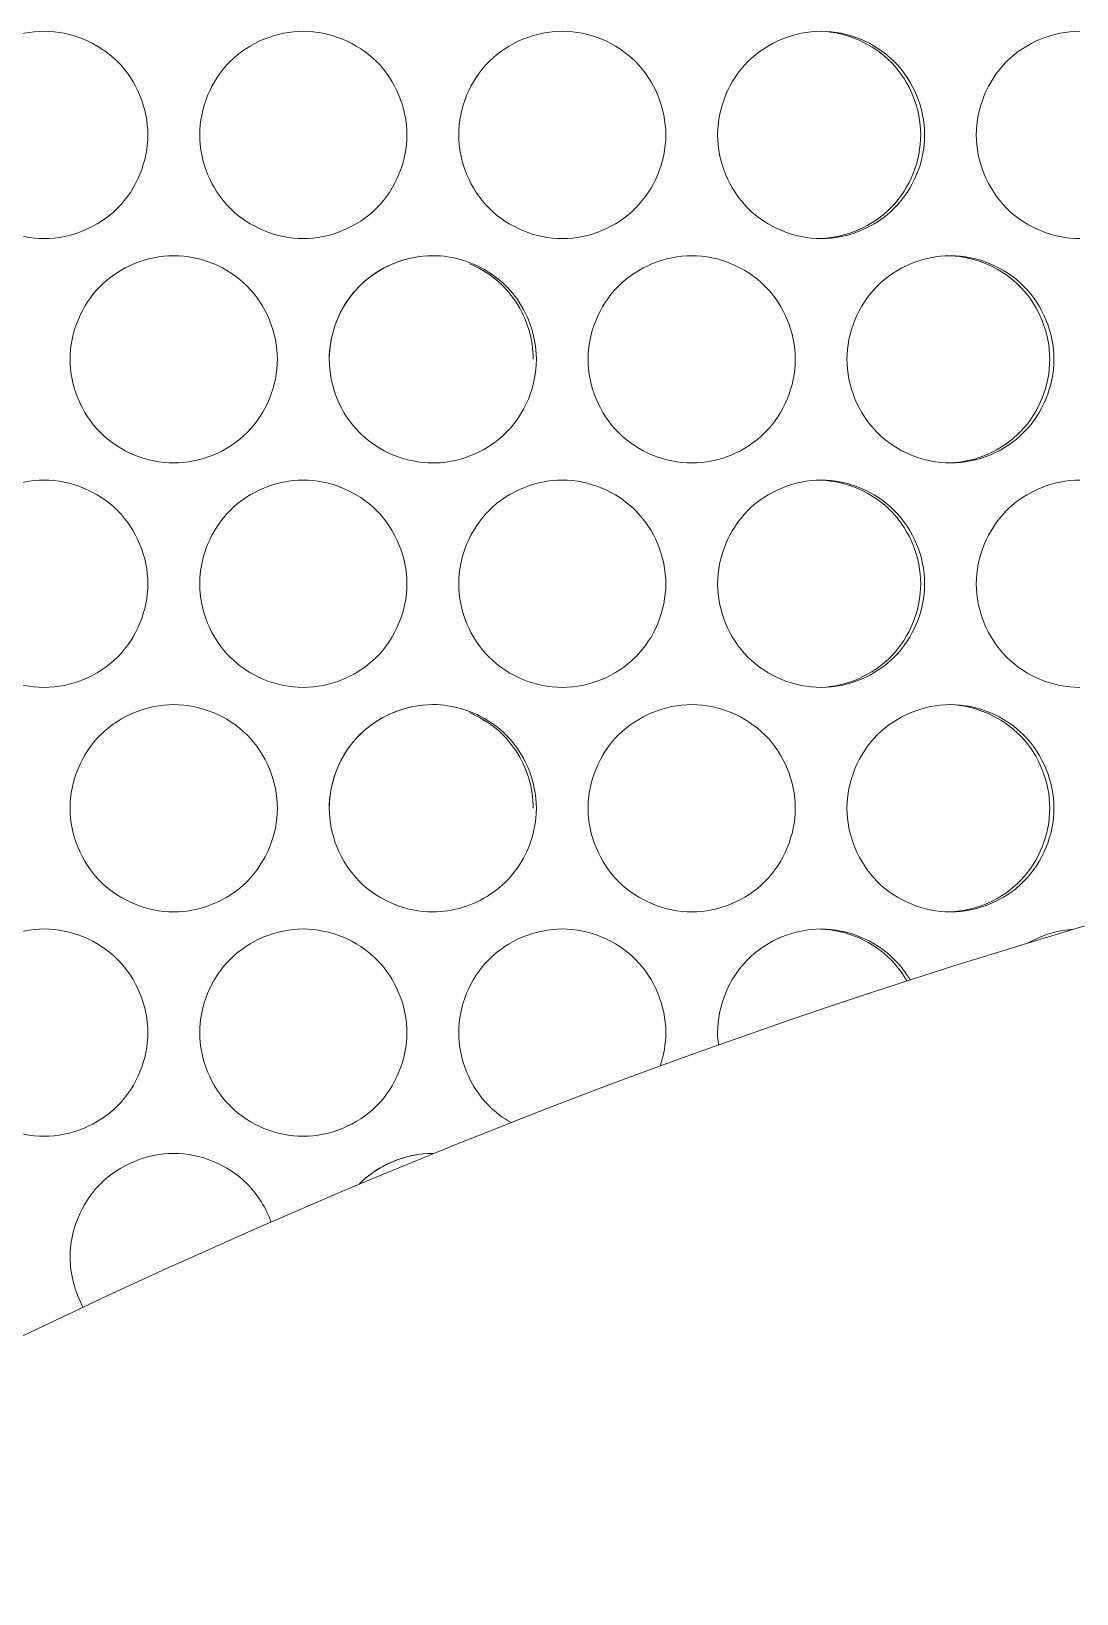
# Model space of a CAD drawing. Header units: millimetres. Extents: x 1177 to 4147, y 93 to 2194.
# Drawn here: x 1845.9 to 1876.17, y 1791.03 to 1836.25 of the extents above; entities that cross this region are included whole.
import ezdxf

# ---------------------------------------------------------------- set-up
doc = ezdxf.new("R2010")
doc.units = ezdxf.units.MM
doc.header["$LTSCALE"] = 0.1
doc.layers.get('0').update_dxf_attribs({"lineweight": 13})
doc.layers.add('标注', color=251, linetype='Continuous', lineweight=9)

msp = doc.modelspace()

# ---------------------------------------------------------------- linework, layer by layer
for radius, start, end in [(196.75, 204.56225, 43.01001), (177.334, 204.90538, 48.55999), (177.047, 204.9052, 48.6494), (168.077, 204.78787, 51.55568), (165.455, 204.70676, 52.44821), (156.5, 204.24844, 55.64881), (156.25, 204.23139, 55.74165), (155.11, 204.1505, 56.16753), (155, 204.14243, 56.20879)]:
    msp.add_arc((1812.49, 1686.895), radius, start, end)
at = {"layer": '标注'}
for points, knots in [([(1846.273, 1836.246), (1845.508, 1836.246), (1843.913, 1835.606), (1843.272, 1834.011), (1843.272, 1833.246)], [0, 0, 0, 0, 0.500075, 1, 1, 1, 1]), ([(1849.274, 1833.246), (1849.274, 1834.011), (1848.634, 1835.606), (1847.039, 1836.246), (1846.273, 1836.246)], [0, 0, 0, 0, 0.499939, 1, 1, 1, 1]), ([(1853.775, 1836.246), (1853.009, 1836.246), (1851.415, 1835.606), (1850.775, 1834.011), (1850.775, 1833.246)], [0, 0, 0, 0, 0.499999, 1, 1, 1, 1]), ([(1856.774, 1833.246), (1856.774, 1834.011), (1856.134, 1835.606), (1854.54, 1836.246), (1853.775, 1836.246)], [0, 0, 0, 0, 0.500019, 1, 1, 1, 1]), ([(1861.272, 1836.246), (1860.507, 1836.246), (1858.913, 1835.605), (1858.274, 1834.011), (1858.274, 1833.246)], [0, 0, 0, 0, 0.499906, 1, 1, 1, 1]), ([(1864.039, 1834.393), (1863.89, 1834.753), (1863.45, 1835.425), (1862.778, 1835.865), (1862.418, 1836.014)], [0, 0, 0, 0, 0.499935, 1, 1, 1, 1]), ([(1868.766, 1836.246), (1868.001, 1836.246), (1866.408, 1835.605), (1865.769, 1834.011), (1865.769, 1833.246)], [0, 0, 0, 0, 0.499798, 1, 1, 1, 1]), ([(1871.65, 1833.246), (1871.65, 1833.995), (1871.043, 1835.553), (1869.509, 1836.217), (1868.762, 1836.244)], [0, 0, 0, 0, 0.500557, 1, 1, 1, 1]), ([(1871.531, 1834.393), (1871.382, 1834.753), (1870.942, 1835.425), (1870.271, 1835.865), (1869.911, 1836.014)], [0, 0, 0, 0, 0.499996, 1, 1, 1, 1]), ([(1876.254, 1836.246), (1875.49, 1836.246), (1873.897, 1835.604), (1873.259, 1834.011), (1873.259, 1833.246)], [0, 0, 0, 0, 0.499675, 1, 1, 1, 1]), ([(1843.272, 1833.246), (1843.272, 1832.48), (1843.913, 1830.885), (1845.508, 1830.246), (1846.273, 1830.246)], [0, 0, 0, 0, 0.499925, 1, 1, 1, 1]), ([(1846.273, 1830.246), (1847.039, 1830.246), (1848.634, 1830.885), (1849.274, 1832.48), (1849.274, 1833.246)], [0, 0, 0, 0, 0.500061, 1, 1, 1, 1]), ([(1850.775, 1833.246), (1850.775, 1832.48), (1851.415, 1830.886), (1853.009, 1830.246), (1853.775, 1830.246)], [0, 0, 0, 0, 0.500001, 1, 1, 1, 1]), ([(1853.775, 1830.246), (1854.54, 1830.246), (1856.134, 1830.886), (1856.774, 1832.48), (1856.774, 1833.246)], [0, 0, 0, 0, 0.499981, 1, 1, 1, 1]), ([(1858.274, 1833.246), (1858.274, 1832.48), (1858.913, 1830.886), (1860.507, 1830.246), (1861.272, 1830.246)], [0, 0, 0, 0, 0.500094, 1, 1, 1, 1]), ([(1865.769, 1833.246), (1865.769, 1832.48), (1866.408, 1830.887), (1868.001, 1830.246), (1868.766, 1830.246)], [0, 0, 0, 0, 0.500202, 1, 1, 1, 1]), ([(1868.762, 1830.248), (1869.509, 1830.275), (1871.043, 1830.939), (1871.65, 1832.496), (1871.65, 1833.246)], [0, 0, 0, 0, 0.499443, 1, 1, 1, 1]), ([(1873.259, 1833.246), (1873.259, 1832.481), (1873.897, 1830.887), (1875.49, 1830.246), (1876.254, 1830.246)], [0, 0, 0, 0, 0.500325, 1, 1, 1, 1]), ([(1862.418, 1830.477), (1862.778, 1830.627), (1863.45, 1831.066), (1863.89, 1831.738), (1864.039, 1832.098)], [0, 0, 0, 0, 0.500065, 1, 1, 1, 1]), ([(1869.911, 1830.477), (1870.271, 1830.627), (1870.942, 1831.066), (1871.382, 1831.738), (1871.531, 1832.098)], [0, 0, 0, 0, 0.500004, 1, 1, 1, 1]), ([(1850.024, 1829.751), (1849.259, 1829.751), (1847.664, 1829.111), (1847.024, 1827.516), (1847.024, 1826.751)], [0, 0, 0, 0, 0.500039, 1, 1, 1, 1]), ([(1850.024, 1829.751), (1849.259, 1829.751), (1847.664, 1829.111), (1847.024, 1827.516), (1847.024, 1826.751)], [0, 0, 0, 0, 0.500039, 1, 1, 1, 1]), ([(1853.025, 1826.751), (1853.025, 1827.516), (1852.385, 1829.111), (1850.79, 1829.751), (1850.024, 1829.751)], [0, 0, 0, 0, 0.499977, 1, 1, 1, 1]), ([(1853.025, 1826.751), (1853.025, 1827.516), (1852.385, 1829.111), (1850.79, 1829.751), (1850.024, 1829.751)], [0, 0, 0, 0, 0.499977, 1, 1, 1, 1]), ([(1857.524, 1829.751), (1856.759, 1829.751), (1855.164, 1829.11), (1854.525, 1827.516), (1854.525, 1826.751)], [0, 0, 0, 0, 0.499954, 1, 1, 1, 1]), ([(1860.291, 1827.898), (1860.179, 1828.169), (1859.876, 1828.683), (1859.001, 1829.473), (1858.105, 1829.751), (1857.524, 1829.751)], [0, 0, 0, 0, 0.251399, 0.502359, 1, 1, 1, 1]), ([(1860.291, 1827.898), (1860.179, 1828.169), (1859.876, 1828.683), (1859.001, 1829.473), (1858.105, 1829.751), (1857.524, 1829.751)], [0, 0, 0, 0, 0.251399, 0.502359, 1, 1, 1, 1]), ([(1865.02, 1829.751), (1864.255, 1829.751), (1862.661, 1829.11), (1862.022, 1827.516), (1862.022, 1826.751)], [0, 0, 0, 0, 0.499854, 1, 1, 1, 1]), ([(1865.02, 1829.751), (1864.255, 1829.751), (1862.661, 1829.11), (1862.022, 1827.516), (1862.022, 1826.751)], [0, 0, 0, 0, 0.499854, 1, 1, 1, 1]), ([(1872.511, 1829.751), (1871.746, 1829.751), (1870.153, 1829.109), (1869.515, 1827.516), (1869.515, 1826.751)], [0, 0, 0, 0, 0.499739, 1, 1, 1, 1]), ([(1872.511, 1829.751), (1871.746, 1829.751), (1870.153, 1829.109), (1869.515, 1827.516), (1869.515, 1826.751)], [0, 0, 0, 0, 0.499739, 1, 1, 1, 1]), ([(1875.387, 1826.751), (1875.387, 1827.499), (1874.782, 1829.054), (1873.253, 1829.72), (1872.507, 1829.748)], [0, 0, 0, 0, 0.500618, 1, 1, 1, 1]), ([(1875.387, 1826.751), (1875.387, 1827.499), (1874.782, 1829.054), (1873.253, 1829.72), (1872.507, 1829.748)], [0, 0, 0, 0, 0.500618, 1, 1, 1, 1]), ([(1856.377, 1829.519), (1856.106, 1829.406), (1855.593, 1829.103), (1854.801, 1828.229), (1854.525, 1827.331), (1854.525, 1826.751)], [0, 0, 0, 0, 0.251439, 0.502294, 1, 1, 1, 1]), ([(1860.433, 1826.751), (1860.433, 1827.331), (1860.157, 1828.229), (1859.367, 1829.103), (1858.853, 1829.407), (1858.583, 1829.519)], [0, 0, 0, 0, 0.497971, 0.748763, 1, 1, 1, 1]), ([(1867.785, 1827.898), (1867.636, 1828.258), (1867.197, 1828.93), (1866.525, 1829.369), (1866.165, 1829.519)], [0, 0, 0, 0, 0.499965, 1, 1, 1, 1]), ([(1867.785, 1827.898), (1867.636, 1828.258), (1867.197, 1828.93), (1866.525, 1829.369), (1866.165, 1829.519)], [0, 0, 0, 0, 0.499965, 1, 1, 1, 1]), ([(1875.274, 1827.898), (1875.126, 1828.258), (1874.687, 1828.93), (1874.015, 1829.369), (1873.656, 1829.519)], [0, 0, 0, 0, 0.50003, 1, 1, 1, 1]), ([(1875.274, 1827.898), (1875.126, 1828.258), (1874.687, 1828.93), (1874.015, 1829.369), (1873.656, 1829.519)], [0, 0, 0, 0, 0.50003, 1, 1, 1, 1]), ([(1847.024, 1826.751), (1847.024, 1825.985), (1847.664, 1824.39), (1849.259, 1823.751), (1850.024, 1823.751)], [0, 0, 0, 0, 0.499961, 1, 1, 1, 1]), ([(1847.024, 1826.751), (1847.024, 1825.985), (1847.664, 1824.39), (1849.259, 1823.751), (1850.024, 1823.751)], [0, 0, 0, 0, 0.499961, 1, 1, 1, 1]), ([(1850.024, 1823.751), (1850.79, 1823.751), (1852.385, 1824.39), (1853.025, 1825.985), (1853.025, 1826.751)], [0, 0, 0, 0, 0.500023, 1, 1, 1, 1]), ([(1850.024, 1823.751), (1850.79, 1823.751), (1852.385, 1824.39), (1853.025, 1825.985), (1853.025, 1826.751)], [0, 0, 0, 0, 0.500023, 1, 1, 1, 1]), ([(1854.525, 1826.751), (1854.525, 1825.985), (1855.164, 1824.391), (1856.759, 1823.751), (1857.524, 1823.751)], [0, 0, 0, 0, 0.500046, 1, 1, 1, 1]), ([(1854.525, 1826.751), (1854.525, 1825.985), (1855.164, 1824.391), (1856.759, 1823.751), (1857.524, 1823.751)], [0, 0, 0, 0, 0.500046, 1, 1, 1, 1]), ([(1862.022, 1826.751), (1862.022, 1825.985), (1862.661, 1824.391), (1864.255, 1823.751), (1865.02, 1823.751)], [0, 0, 0, 0, 0.500146, 1, 1, 1, 1]), ([(1862.022, 1826.751), (1862.022, 1825.985), (1862.661, 1824.391), (1864.255, 1823.751), (1865.02, 1823.751)], [0, 0, 0, 0, 0.500146, 1, 1, 1, 1]), ([(1869.515, 1826.751), (1869.515, 1825.985), (1870.153, 1824.392), (1871.746, 1823.751), (1872.511, 1823.751)], [0, 0, 0, 0, 0.500261, 1, 1, 1, 1]), ([(1869.515, 1826.751), (1869.515, 1825.985), (1870.153, 1824.392), (1871.746, 1823.751), (1872.511, 1823.751)], [0, 0, 0, 0, 0.500261, 1, 1, 1, 1]), ([(1872.507, 1823.753), (1873.253, 1823.781), (1874.782, 1824.447), (1875.387, 1826.002), (1875.387, 1826.751)], [0, 0, 0, 0, 0.499382, 1, 1, 1, 1]), ([(1872.507, 1823.753), (1873.253, 1823.781), (1874.782, 1824.447), (1875.387, 1826.002), (1875.387, 1826.751)], [0, 0, 0, 0, 0.499382, 1, 1, 1, 1]), ([(1857.524, 1823.751), (1858.105, 1823.751), (1859.001, 1824.028), (1859.876, 1824.818), (1860.179, 1825.332), (1860.291, 1825.603)], [0, 0, 0, 0, 0.497641, 0.748601, 1, 1, 1, 1]), ([(1857.524, 1823.751), (1858.105, 1823.751), (1859.001, 1824.028), (1859.876, 1824.818), (1860.179, 1825.332), (1860.291, 1825.603)], [0, 0, 0, 0, 0.497641, 0.748601, 1, 1, 1, 1]), ([(1866.165, 1823.982), (1866.525, 1824.132), (1867.197, 1824.571), (1867.636, 1825.243), (1867.785, 1825.603)], [0, 0, 0, 0, 0.500035, 1, 1, 1, 1]), ([(1866.165, 1823.982), (1866.525, 1824.132), (1867.197, 1824.571), (1867.636, 1825.243), (1867.785, 1825.603)], [0, 0, 0, 0, 0.500035, 1, 1, 1, 1]), ([(1873.656, 1823.982), (1874.015, 1824.132), (1874.687, 1824.571), (1875.126, 1825.243), (1875.274, 1825.603)], [0, 0, 0, 0, 0.49997, 1, 1, 1, 1]), ([(1873.656, 1823.982), (1874.015, 1824.132), (1874.687, 1824.571), (1875.126, 1825.243), (1875.274, 1825.603)], [0, 0, 0, 0, 0.49997, 1, 1, 1, 1]), ([(1846.273, 1823.255), (1845.508, 1823.255), (1843.913, 1822.616), (1843.272, 1821.021), (1843.272, 1820.255)], [0, 0, 0, 0, 0.500075, 1, 1, 1, 1]), ([(1849.274, 1820.255), (1849.274, 1821.021), (1848.634, 1822.616), (1847.039, 1823.255), (1846.273, 1823.255)], [0, 0, 0, 0, 0.499939, 1, 1, 1, 1]), ([(1853.775, 1823.255), (1853.009, 1823.255), (1851.415, 1822.615), (1850.775, 1821.021), (1850.775, 1820.255)], [0, 0, 0, 0, 0.499999, 1, 1, 1, 1]), ([(1856.774, 1820.255), (1856.774, 1821.021), (1856.134, 1822.615), (1854.54, 1823.255), (1853.775, 1823.255)], [0, 0, 0, 0, 0.500019, 1, 1, 1, 1]), ([(1861.272, 1823.255), (1860.507, 1823.255), (1858.913, 1822.615), (1858.274, 1821.021), (1858.274, 1820.255)], [0, 0, 0, 0, 0.499906, 1, 1, 1, 1]), ([(1868.766, 1823.255), (1868.001, 1823.255), (1866.408, 1822.614), (1865.769, 1821.021), (1865.769, 1820.255)], [0, 0, 0, 0, 0.499798, 1, 1, 1, 1]), ([(1871.65, 1820.255), (1871.65, 1821.005), (1871.043, 1822.562), (1869.509, 1823.227), (1868.762, 1823.253)], [0, 0, 0, 0, 0.500557, 1, 1, 1, 1]), ([(1876.254, 1823.255), (1875.49, 1823.255), (1873.897, 1822.614), (1873.259, 1821.021), (1873.259, 1820.255)], [0, 0, 0, 0, 0.499675, 1, 1, 1, 1]), ([(1864.039, 1821.403), (1863.89, 1821.763), (1863.45, 1822.435), (1862.778, 1822.874), (1862.418, 1823.024)], [0, 0, 0, 0, 0.499935, 1, 1, 1, 1]), ([(1871.531, 1821.403), (1871.382, 1821.763), (1870.942, 1822.435), (1870.271, 1822.874), (1869.911, 1823.024)], [0, 0, 0, 0, 0.499996, 1, 1, 1, 1]), ([(1843.272, 1820.255), (1843.272, 1819.49), (1843.913, 1817.895), (1845.508, 1817.255), (1846.273, 1817.255)], [0, 0, 0, 0, 0.499925, 1, 1, 1, 1]), ([(1846.273, 1817.255), (1847.039, 1817.255), (1848.634, 1817.895), (1849.274, 1819.49), (1849.274, 1820.255)], [0, 0, 0, 0, 0.500061, 1, 1, 1, 1]), ([(1850.775, 1820.255), (1850.775, 1819.49), (1851.415, 1817.895), (1853.009, 1817.255), (1853.775, 1817.255)], [0, 0, 0, 0, 0.500001, 1, 1, 1, 1]), ([(1853.775, 1817.255), (1854.54, 1817.255), (1856.134, 1817.895), (1856.774, 1819.49), (1856.774, 1820.255)], [0, 0, 0, 0, 0.499981, 1, 1, 1, 1]), ([(1858.274, 1820.255), (1858.274, 1819.49), (1858.913, 1817.896), (1860.507, 1817.255), (1861.272, 1817.255)], [0, 0, 0, 0, 0.500094, 1, 1, 1, 1]), ([(1865.769, 1820.255), (1865.769, 1819.49), (1866.408, 1817.896), (1868.001, 1817.255), (1868.766, 1817.255)], [0, 0, 0, 0, 0.500202, 1, 1, 1, 1]), ([(1868.762, 1817.257), (1869.509, 1817.284), (1871.043, 1817.948), (1871.65, 1819.506), (1871.65, 1820.255)], [0, 0, 0, 0, 0.499443, 1, 1, 1, 1]), ([(1873.259, 1820.255), (1873.259, 1819.49), (1873.897, 1817.897), (1875.49, 1817.255), (1876.254, 1817.255)], [0, 0, 0, 0, 0.500325, 1, 1, 1, 1]), ([(1862.418, 1817.487), (1862.778, 1817.636), (1863.45, 1818.076), (1863.89, 1818.748), (1864.039, 1819.108)], [0, 0, 0, 0, 0.500065, 1, 1, 1, 1]), ([(1869.911, 1817.487), (1870.271, 1817.636), (1870.942, 1818.076), (1871.382, 1818.748), (1871.531, 1819.108)], [0, 0, 0, 0, 0.500004, 1, 1, 1, 1]), ([(1850.024, 1816.76), (1849.259, 1816.76), (1847.664, 1816.12), (1847.024, 1814.526), (1847.024, 1813.76)], [0, 0, 0, 0, 0.500039, 1, 1, 1, 1]), ([(1850.024, 1816.76), (1849.259, 1816.76), (1847.664, 1816.12), (1847.024, 1814.526), (1847.024, 1813.76)], [0, 0, 0, 0, 0.500039, 1, 1, 1, 1]), ([(1853.025, 1813.76), (1853.025, 1814.526), (1852.385, 1816.12), (1850.79, 1816.76), (1850.024, 1816.76)], [0, 0, 0, 0, 0.499977, 1, 1, 1, 1]), ([(1853.025, 1813.76), (1853.025, 1814.526), (1852.385, 1816.12), (1850.79, 1816.76), (1850.024, 1816.76)], [0, 0, 0, 0, 0.499977, 1, 1, 1, 1]), ([(1857.524, 1816.76), (1856.759, 1816.76), (1855.164, 1816.12), (1854.525, 1814.525), (1854.525, 1813.76)], [0, 0, 0, 0, 0.499954, 1, 1, 1, 1]), ([(1856.377, 1816.528), (1856.106, 1816.416), (1855.593, 1816.112), (1854.801, 1815.238), (1854.525, 1814.341), (1854.525, 1813.76)], [0, 0, 0, 0, 0.251439, 0.502294, 1, 1, 1, 1]), ([(1860.291, 1814.907), (1860.179, 1815.178), (1859.876, 1815.692), (1859.001, 1816.482), (1858.105, 1816.76), (1857.524, 1816.76)], [0, 0, 0, 0, 0.251399, 0.502359, 1, 1, 1, 1]), ([(1860.291, 1814.907), (1860.179, 1815.178), (1859.876, 1815.692), (1859.001, 1816.482), (1858.105, 1816.76), (1857.524, 1816.76)], [0, 0, 0, 0, 0.251399, 0.502359, 1, 1, 1, 1]), ([(1860.433, 1813.76), (1860.433, 1814.341), (1860.157, 1815.238), (1859.367, 1816.113), (1858.853, 1816.416), (1858.583, 1816.529)], [0, 0, 0, 0, 0.497971, 0.748763, 1, 1, 1, 1]), ([(1865.02, 1816.76), (1864.255, 1816.76), (1862.661, 1816.119), (1862.022, 1814.525), (1862.022, 1813.76)], [0, 0, 0, 0, 0.499854, 1, 1, 1, 1]), ([(1865.02, 1816.76), (1864.255, 1816.76), (1862.661, 1816.119), (1862.022, 1814.525), (1862.022, 1813.76)], [0, 0, 0, 0, 0.499854, 1, 1, 1, 1]), ([(1867.785, 1814.907), (1867.636, 1815.267), (1867.197, 1815.939), (1866.525, 1816.379), (1866.165, 1816.528)], [0, 0, 0, 0, 0.499965, 1, 1, 1, 1]), ([(1867.785, 1814.907), (1867.636, 1815.267), (1867.197, 1815.939), (1866.525, 1816.379), (1866.165, 1816.528)], [0, 0, 0, 0, 0.499965, 1, 1, 1, 1]), ([(1872.511, 1816.76), (1871.746, 1816.76), (1870.153, 1816.119), (1869.515, 1814.525), (1869.515, 1813.76)], [0, 0, 0, 0, 0.499739, 1, 1, 1, 1]), ([(1872.511, 1816.76), (1871.746, 1816.76), (1870.153, 1816.119), (1869.515, 1814.525), (1869.515, 1813.76)], [0, 0, 0, 0, 0.499739, 1, 1, 1, 1]), ([(1875.387, 1813.76), (1875.387, 1814.508), (1874.782, 1816.063), (1873.253, 1816.729), (1872.507, 1816.758)], [0, 0, 0, 0, 0.500618, 1, 1, 1, 1]), ([(1875.387, 1813.76), (1875.387, 1814.508), (1874.782, 1816.063), (1873.253, 1816.729), (1872.507, 1816.758)], [0, 0, 0, 0, 0.500618, 1, 1, 1, 1]), ([(1875.274, 1814.907), (1875.126, 1815.267), (1874.687, 1815.939), (1874.015, 1816.379), (1873.656, 1816.528)], [0, 0, 0, 0, 0.50003, 1, 1, 1, 1]), ([(1875.274, 1814.907), (1875.126, 1815.267), (1874.687, 1815.939), (1874.015, 1816.379), (1873.656, 1816.528)], [0, 0, 0, 0, 0.50003, 1, 1, 1, 1]), ([(1847.024, 1813.76), (1847.024, 1812.995), (1847.664, 1811.4), (1849.259, 1810.76), (1850.024, 1810.76)], [0, 0, 0, 0, 0.499961, 1, 1, 1, 1]), ([(1847.024, 1813.76), (1847.024, 1812.995), (1847.664, 1811.4), (1849.259, 1810.76), (1850.024, 1810.76)], [0, 0, 0, 0, 0.499961, 1, 1, 1, 1]), ([(1850.024, 1810.76), (1850.79, 1810.76), (1852.385, 1811.4), (1853.025, 1812.995), (1853.025, 1813.76)], [0, 0, 0, 0, 0.500023, 1, 1, 1, 1]), ([(1850.024, 1810.76), (1850.79, 1810.76), (1852.385, 1811.4), (1853.025, 1812.995), (1853.025, 1813.76)], [0, 0, 0, 0, 0.500023, 1, 1, 1, 1]), ([(1854.525, 1813.76), (1854.525, 1812.995), (1855.164, 1811.4), (1856.759, 1810.76), (1857.524, 1810.76)], [0, 0, 0, 0, 0.500046, 1, 1, 1, 1]), ([(1854.525, 1813.76), (1854.525, 1812.995), (1855.164, 1811.4), (1856.759, 1810.76), (1857.524, 1810.76)], [0, 0, 0, 0, 0.500046, 1, 1, 1, 1]), ([(1862.022, 1813.76), (1862.022, 1812.995), (1862.661, 1811.401), (1864.255, 1810.76), (1865.02, 1810.76)], [0, 0, 0, 0, 0.500146, 1, 1, 1, 1]), ([(1862.022, 1813.76), (1862.022, 1812.995), (1862.661, 1811.401), (1864.255, 1810.76), (1865.02, 1810.76)], [0, 0, 0, 0, 0.500146, 1, 1, 1, 1]), ([(1869.515, 1813.76), (1869.515, 1812.995), (1870.153, 1811.401), (1871.746, 1810.76), (1872.511, 1810.76)], [0, 0, 0, 0, 0.500261, 1, 1, 1, 1]), ([(1869.515, 1813.76), (1869.515, 1812.995), (1870.153, 1811.401), (1871.746, 1810.76), (1872.511, 1810.76)], [0, 0, 0, 0, 0.500261, 1, 1, 1, 1]), ([(1872.507, 1810.762), (1873.253, 1810.791), (1874.782, 1811.457), (1875.387, 1813.012), (1875.387, 1813.76)], [0, 0, 0, 0, 0.499382, 1, 1, 1, 1]), ([(1872.507, 1810.762), (1873.253, 1810.791), (1874.782, 1811.457), (1875.387, 1813.012), (1875.387, 1813.76)], [0, 0, 0, 0, 0.499382, 1, 1, 1, 1]), ([(1857.524, 1810.76), (1858.105, 1810.76), (1859.001, 1811.038), (1859.876, 1811.828), (1860.179, 1812.342), (1860.291, 1812.613)], [0, 0, 0, 0, 0.497641, 0.748601, 1, 1, 1, 1]), ([(1857.524, 1810.76), (1858.105, 1810.76), (1859.001, 1811.038), (1859.876, 1811.828), (1860.179, 1812.342), (1860.291, 1812.613)], [0, 0, 0, 0, 0.497641, 0.748601, 1, 1, 1, 1]), ([(1866.165, 1810.992), (1866.525, 1811.141), (1867.197, 1811.581), (1867.636, 1812.253), (1867.785, 1812.613)], [0, 0, 0, 0, 0.500035, 1, 1, 1, 1]), ([(1866.165, 1810.992), (1866.525, 1811.141), (1867.197, 1811.581), (1867.636, 1812.253), (1867.785, 1812.613)], [0, 0, 0, 0, 0.500035, 1, 1, 1, 1]), ([(1873.656, 1810.992), (1874.015, 1811.141), (1874.687, 1811.581), (1875.126, 1812.253), (1875.274, 1812.613)], [0, 0, 0, 0, 0.49997, 1, 1, 1, 1]), ([(1873.656, 1810.992), (1874.015, 1811.141), (1874.687, 1811.581), (1875.126, 1812.253), (1875.274, 1812.613)], [0, 0, 0, 0, 0.49997, 1, 1, 1, 1]), ([(1846.273, 1810.265), (1845.508, 1810.265), (1843.913, 1809.625), (1843.272, 1808.03), (1843.272, 1807.265)], [0, 0, 0, 0, 0.500075, 1, 1, 1, 1]), ([(1849.274, 1807.265), (1849.274, 1808.03), (1848.634, 1809.625), (1847.039, 1810.265), (1846.273, 1810.265)], [0, 0, 0, 0, 0.499939, 1, 1, 1, 1]), ([(1853.775, 1810.265), (1853.009, 1810.265), (1851.415, 1809.625), (1850.775, 1808.03), (1850.775, 1807.265)], [0, 0, 0, 0, 0.499999, 1, 1, 1, 1]), ([(1856.774, 1807.265), (1856.774, 1808.03), (1856.134, 1809.625), (1854.54, 1810.265), (1853.775, 1810.265)], [0, 0, 0, 0, 0.500019, 1, 1, 1, 1]), ([(1861.272, 1810.265), (1860.507, 1810.265), (1858.913, 1809.625), (1858.274, 1808.03), (1858.274, 1807.265)], [0, 0, 0, 0, 0.499906, 1, 1, 1, 1]), ([(1868.766, 1810.265), (1868.001, 1810.265), (1866.408, 1809.624), (1865.769, 1808.03), (1865.769, 1807.265)], [0, 0, 0, 0, 0.499798, 1, 1, 1, 1]), ([(1871.249, 1808.76), (1871.128, 1808.974), (1870.52, 1809.799), (1869.509, 1810.236), (1868.762, 1810.263)], [0.3413606, 0.3413606, 0.3413606, 0.3413606, 0.5005573, 1, 1, 1, 1]), ([(1864.039, 1808.412), (1863.89, 1808.772), (1863.45, 1809.444), (1862.778, 1809.884), (1862.418, 1810.033)], [0, 0, 0, 0, 0.499935, 1, 1, 1, 1]), ([(1871.343, 1808.79), (1871.216, 1809.007), (1870.822, 1809.523), (1870.271, 1809.884), (1869.911, 1810.033)], [0.1799371, 0.1799371, 0.1799371, 0.1799371, 0.4999962, 1, 1, 1, 1]), ([(1843.272, 1807.265), (1843.272, 1806.5), (1843.913, 1804.905), (1845.508, 1804.265), (1846.273, 1804.265)], [0, 0, 0, 0, 0.499925, 1, 1, 1, 1]), ([(1846.273, 1804.265), (1847.039, 1804.265), (1848.634, 1804.905), (1849.274, 1806.5), (1849.274, 1807.265)], [0, 0, 0, 0, 0.500061, 1, 1, 1, 1]), ([(1850.775, 1807.265), (1850.775, 1806.5), (1851.415, 1804.905), (1853.009, 1804.265), (1853.775, 1804.265)], [0, 0, 0, 0, 0.500001, 1, 1, 1, 1]), ([(1853.775, 1804.265), (1854.54, 1804.265), (1856.134, 1804.905), (1856.774, 1806.5), (1856.774, 1807.265)], [0, 0, 0, 0, 0.499981, 1, 1, 1, 1]), ([(1858.274, 1807.265), (1858.274, 1806.5), (1858.702, 1805.433), (1859.556, 1804.794), (1859.789, 1804.662)], [0, 0, 0, 0, 0.5000936, 0.6689561, 0.6689561, 0.6689561, 0.6689561]), ([(1850.024, 1803.77), (1849.259, 1803.77), (1847.664, 1803.13), (1847.024, 1801.535), (1847.024, 1800.77)], [0, 0, 0, 0, 0.500039, 1, 1, 1, 1]), ([(1850.024, 1803.77), (1849.259, 1803.77), (1847.664, 1803.13), (1847.024, 1801.535), (1847.024, 1800.77)], [0, 0, 0, 0, 0.500039, 1, 1, 1, 1]), ([(1852.842, 1801.785), (1852.693, 1802.197), (1852.03, 1803.272), (1850.79, 1803.77), (1850.024, 1803.77)], [0.222184, 0.222184, 0.222184, 0.222184, 0.4999768, 1, 1, 1, 1]), ([(1852.842, 1801.785), (1852.693, 1802.197), (1852.03, 1803.272), (1850.79, 1803.77), (1850.024, 1803.77)], [0.222184, 0.222184, 0.222184, 0.222184, 0.4999768, 1, 1, 1, 1]), ([(1857.524, 1803.77), (1856.759, 1803.77), (1855.954, 1803.446), (1855.392, 1802.88), (1855.386, 1802.874)], [0, 0, 0, 0, 0.4999545, 0.5050378, 0.5050378, 0.5050378, 0.5050378]), ([(1856.377, 1803.538), (1856.106, 1803.426), (1855.757, 1803.219), (1855.461, 1802.95), (1855.387, 1802.874)], [0, 0, 0, 0, 0.2514394, 0.3419348, 0.3419348, 0.3419348, 0.3419348])]:
    msp.add_open_spline(points, degree=3, knots=knots, dxfattribs=at)
for points in [[(1862.418, 1836.014), (1862.058, 1836.163), (1861.662, 1836.246), (1861.272, 1836.246)], [(1869.911, 1836.014), (1869.551, 1836.163), (1869.155, 1836.246), (1868.766, 1836.246)], [(1864.27, 1833.246), (1864.27, 1833.636), (1864.188, 1834.033), (1864.039, 1834.393)], [(1871.762, 1833.246), (1871.762, 1833.636), (1871.68, 1834.032), (1871.531, 1834.393)], [(1864.039, 1832.098), (1864.188, 1832.459), (1864.27, 1832.856), (1864.27, 1833.246)], [(1871.531, 1832.098), (1871.68, 1832.459), (1871.762, 1832.856), (1871.762, 1833.246)], [(1861.272, 1830.246), (1861.662, 1830.246), (1862.058, 1830.328), (1862.418, 1830.477)], [(1868.766, 1830.246), (1869.155, 1830.246), (1869.551, 1830.328), (1869.911, 1830.477)], [(1857.524, 1829.751), (1857.134, 1829.751), (1856.738, 1829.668), (1856.377, 1829.519)], [(1866.165, 1829.519), (1865.805, 1829.668), (1865.409, 1829.751), (1865.02, 1829.751)], [(1866.165, 1829.519), (1865.805, 1829.668), (1865.409, 1829.751), (1865.02, 1829.751)], [(1873.656, 1829.519), (1873.296, 1829.668), (1872.9, 1829.751), (1872.511, 1829.751)], [(1873.656, 1829.519), (1873.296, 1829.668), (1872.9, 1829.751), (1872.511, 1829.751)], [(1860.523, 1826.751), (1860.523, 1827.141), (1860.441, 1827.537), (1860.291, 1827.898)], [(1860.523, 1826.751), (1860.523, 1827.141), (1860.441, 1827.537), (1860.291, 1827.898)], [(1868.017, 1826.751), (1868.017, 1827.141), (1867.935, 1827.537), (1867.785, 1827.898)], [(1868.017, 1826.751), (1868.017, 1827.141), (1867.935, 1827.537), (1867.785, 1827.898)], [(1875.505, 1826.751), (1875.505, 1827.141), (1875.424, 1827.537), (1875.274, 1827.898)], [(1875.505, 1826.751), (1875.505, 1827.141), (1875.424, 1827.537), (1875.274, 1827.898)], [(1860.291, 1825.603), (1860.441, 1825.964), (1860.523, 1826.36), (1860.523, 1826.751)], [(1860.291, 1825.603), (1860.441, 1825.964), (1860.523, 1826.36), (1860.523, 1826.751)], [(1867.785, 1825.603), (1867.935, 1825.964), (1868.017, 1826.36), (1868.017, 1826.751)], [(1867.785, 1825.603), (1867.935, 1825.964), (1868.017, 1826.36), (1868.017, 1826.751)], [(1875.274, 1825.603), (1875.424, 1825.964), (1875.505, 1826.36), (1875.505, 1826.751)], [(1875.274, 1825.603), (1875.424, 1825.964), (1875.505, 1826.36), (1875.505, 1826.751)], [(1865.02, 1823.751), (1865.409, 1823.751), (1865.805, 1823.833), (1866.165, 1823.982)], [(1865.02, 1823.751), (1865.409, 1823.751), (1865.805, 1823.833), (1866.165, 1823.982)], [(1872.511, 1823.751), (1872.9, 1823.751), (1873.296, 1823.833), (1873.656, 1823.982)], [(1872.511, 1823.751), (1872.9, 1823.751), (1873.296, 1823.833), (1873.656, 1823.982)], [(1862.418, 1823.024), (1862.058, 1823.173), (1861.662, 1823.255), (1861.272, 1823.255)], [(1869.911, 1823.024), (1869.551, 1823.173), (1869.155, 1823.255), (1868.766, 1823.255)], [(1864.27, 1820.255), (1864.27, 1820.645), (1864.188, 1821.042), (1864.039, 1821.403)], [(1871.762, 1820.255), (1871.762, 1820.645), (1871.68, 1821.042), (1871.531, 1821.403)], [(1864.039, 1819.108), (1864.188, 1819.469), (1864.27, 1819.865), (1864.27, 1820.255)], [(1871.531, 1819.108), (1871.68, 1819.469), (1871.762, 1819.865), (1871.762, 1820.255)], [(1861.272, 1817.255), (1861.662, 1817.255), (1862.058, 1817.338), (1862.418, 1817.487)], [(1868.766, 1817.255), (1869.155, 1817.255), (1869.551, 1817.338), (1869.911, 1817.487)], [(1857.524, 1816.76), (1857.134, 1816.76), (1856.738, 1816.678), (1856.377, 1816.528)], [(1866.165, 1816.528), (1865.805, 1816.678), (1865.409, 1816.76), (1865.02, 1816.76)], [(1866.165, 1816.528), (1865.805, 1816.678), (1865.409, 1816.76), (1865.02, 1816.76)], [(1873.656, 1816.528), (1873.296, 1816.678), (1872.9, 1816.76), (1872.511, 1816.76)], [(1873.656, 1816.528), (1873.296, 1816.678), (1872.9, 1816.76), (1872.511, 1816.76)], [(1860.523, 1813.76), (1860.523, 1814.15), (1860.441, 1814.547), (1860.291, 1814.907)], [(1860.523, 1813.76), (1860.523, 1814.15), (1860.441, 1814.547), (1860.291, 1814.907)], [(1868.017, 1813.76), (1868.017, 1814.15), (1867.935, 1814.547), (1867.785, 1814.907)], [(1868.017, 1813.76), (1868.017, 1814.15), (1867.935, 1814.547), (1867.785, 1814.907)], [(1875.505, 1813.76), (1875.505, 1814.15), (1875.424, 1814.547), (1875.274, 1814.907)], [(1875.505, 1813.76), (1875.505, 1814.15), (1875.424, 1814.547), (1875.274, 1814.907)], [(1860.291, 1812.613), (1860.441, 1812.973), (1860.523, 1813.37), (1860.523, 1813.76)], [(1860.291, 1812.613), (1860.441, 1812.973), (1860.523, 1813.37), (1860.523, 1813.76)], [(1867.785, 1812.613), (1867.935, 1812.973), (1868.017, 1813.37), (1868.017, 1813.76)], [(1867.785, 1812.613), (1867.935, 1812.973), (1868.017, 1813.37), (1868.017, 1813.76)], [(1875.274, 1812.613), (1875.424, 1812.973), (1875.505, 1813.37), (1875.505, 1813.76)], [(1875.274, 1812.613), (1875.424, 1812.973), (1875.505, 1813.37), (1875.505, 1813.76)], [(1865.02, 1810.76), (1865.409, 1810.76), (1865.805, 1810.843), (1866.165, 1810.992)], [(1865.02, 1810.76), (1865.409, 1810.76), (1865.805, 1810.843), (1866.165, 1810.992)], [(1872.511, 1810.76), (1872.9, 1810.76), (1873.296, 1810.843), (1873.656, 1810.992)], [(1872.511, 1810.76), (1872.9, 1810.76), (1873.296, 1810.843), (1873.656, 1810.992)], [(1862.418, 1810.033), (1862.058, 1810.182), (1861.662, 1810.265), (1861.272, 1810.265)], [(1869.911, 1810.033), (1869.551, 1810.182), (1869.155, 1810.265), (1868.766, 1810.265)], [(1876.086, 1810.26), (1875.631, 1810.232), (1875.172, 1810.094), (1874.764, 1809.863)], [(1864.27, 1807.265), (1864.27, 1807.655), (1864.188, 1808.052), (1864.039, 1808.412)], [(1864.108, 1806.3), (1864.213, 1806.609), (1864.27, 1806.939), (1864.27, 1807.265)], [(1865.769, 1807.265), (1865.769, 1807.146), (1865.777, 1807.027), (1865.792, 1806.907)], [(1857.524, 1803.77), (1857.134, 1803.77), (1856.738, 1803.687), (1856.377, 1803.538)], [(1857.554, 1803.77), (1857.544, 1803.77), (1857.534, 1803.77), (1857.524, 1803.77)], [(1857.554, 1803.77), (1857.544, 1803.77), (1857.534, 1803.77), (1857.524, 1803.77)], [(1847.024, 1800.77), (1847.024, 1800.275), (1847.157, 1799.768), (1847.402, 1799.32)], [(1847.024, 1800.77), (1847.024, 1800.275), (1847.157, 1799.768), (1847.402, 1799.32)]]:
    msp.add_open_spline(points, degree=3, dxfattribs=at)
msp.add_spline([(2027.49, 1819.182), (1864.296, 1806.369), (1766.772, 1737.15), (1658.757, 1615.796), (1597.49, 1595.163)], degree=3, dxfattribs=at)

doc.saveas('drawing.dxf')
